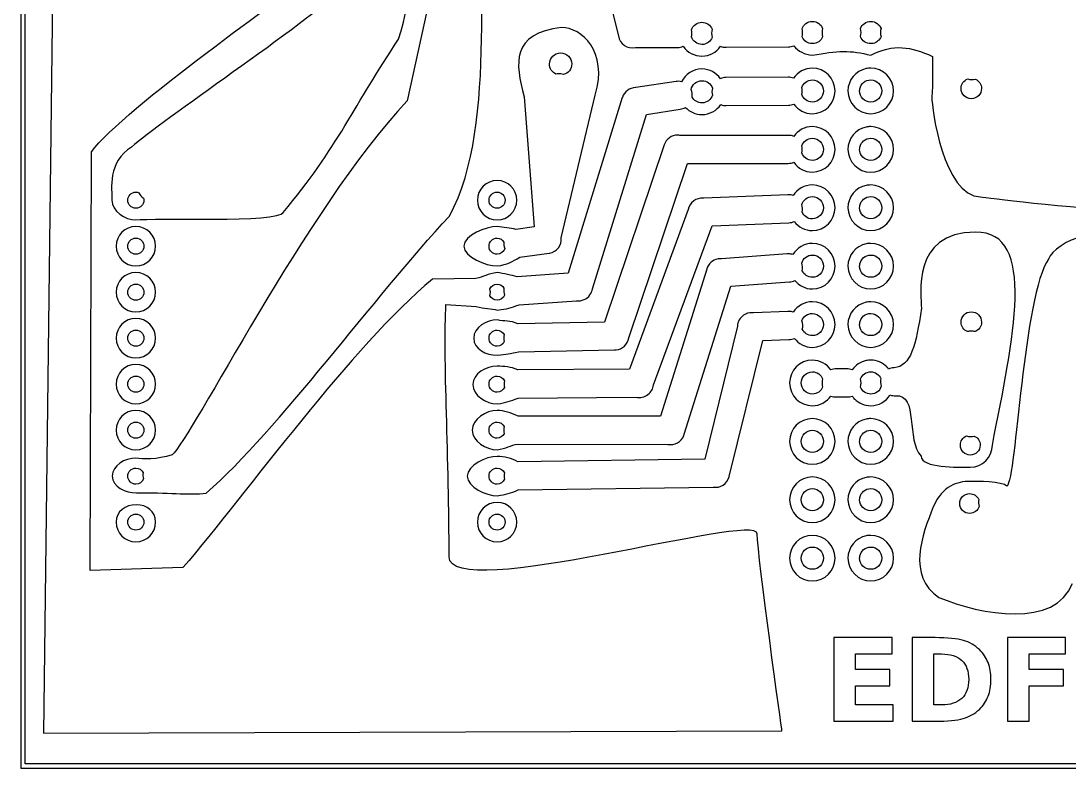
# Model space of a CAD drawing. Extents: x 0 to 58.6, y 0 to 39.2.
# Drawn here: x 0.01 to 36.48, y 0.01 to 26 of the extents above; entities that cross this region are included whole.
import ezdxf

# ---------------------------------------------------------------- set-up
doc = ezdxf.new("R2010")
doc.units = 0
doc.layers.get('0').update_dxf_attribs({"linetype": 'CONTINUOUS'})

msp = doc.modelspace()

# ---------------------------------------------------------------- linework, layer by layer
at = {"color": 7}
for p, q in [((0.010583, 39.224383), (0.010583, 0.010797)), ((0.151695, 0.151908), (0.151695, 39.083272)), ((15.318544, 31.684176), (13.44978, 23.229773)), ((1.119328, 28.230575), (0.795873, 1.227309)), ((20.394948, 27.127236), (20.803375, 25.485409)), ((23.707681, 25.959012), (23.707629, 25.959012)), ((27.55067, 25.986783), (27.550713, 25.986793)), ((29.582713, 25.986793), (29.58272, 25.986793)), ((18.821061, 25.779778), (18.821061, 25.779778)), ((27.908785, 25.744258), (27.908785, 25.743806)), ((29.939909, 25.747786), (29.939909, 25.747334)), ((29.224202, 25.457614), (29.224202, 25.458065)), ((18.789889, 24.894502), (18.789889, 24.894502)), ((21.396925, 25.080595), (22.871101, 25.083681)), ((24.549006, 25.091178), (26.716392, 25.107052)), ((29.58272, 24.361363), (29.58272, 24.361363)), ((22.806718, 23.897425), (21.409715, 23.685758)), ((23.70766, 23.926562), (23.707629, 23.926562)), ((26.709336, 24.050444), (24.54195, 24.034569)), ((27.550673, 23.955225), (27.550713, 23.955225)), ((29.58272, 23.955225), (29.58272, 23.955225)), ((32.95661, 23.988299), (32.95661, 23.988299)), ((17.525301, 23.36286), (17.864726, 18.837728)), ((18.813709, 18.454093), (19.996807, 23.41733)), ((20.9414, 23.346218), (20.940948, 23.344886)), ((20.937862, 23.336067), (19.049172, 17.229023)), ((24.549006, 23.058693), (26.716392, 23.07501)), ((19.900702, 16.682654), (21.779691, 22.755303)), ((21.779691, 22.755303), (22.952682, 22.933015)), ((27.550722, 22.329862), (27.550713, 22.329799)), ((29.58272, 22.329799), (29.58272, 22.329799)), ((26.712863, 22.024646), (22.937688, 22.024646)), ((27.550713, 21.922781), (27.550713, 21.922781)), ((29.58272, 21.922781), (29.58272, 21.922781)), ((22.39529, 21.693034), (20.315217, 15.526458)), ((2.417849, 6.87914), (2.460624, 21.450906)), ((21.158369, 14.974863), (23.207132, 21.049275)), ((23.207132, 21.049275), (26.712872, 21.049275)), ((16.578406, 20.454339), (16.578406, 20.454339)), ((27.550709, 20.297341), (27.550713, 20.297352)), ((29.58272, 20.297352), (29.58272, 20.297352)), ((4.008451, 20.047761), (4.008451, 20.047761)), ((16.578406, 20.047761), (16.578406, 20.047761)), ((23.428049, 19.743477), (23.423647, 19.740831)), ((26.693902, 19.957792), (23.775979, 19.837406)), ((27.550718, 19.891214), (27.550713, 19.891214)), ((29.58272, 19.891214), (29.58272, 19.891214)), ((23.232694, 19.441852), (21.187018, 13.888229)), ((24.062607, 18.872996), (26.734025, 18.983239)), ((4.008451, 18.854045), (4.008451, 18.854045)), ((17.864726, 18.837728), (17.236339, 18.751298)), ((22.023104, 13.338334), (24.062607, 18.872996)), ((33.232511, 18.656822), (33.232511, 18.656822)), ((4.008451, 18.447908), (4.008451, 18.447908)), ((16.578406, 18.447908), (16.578406, 18.447908)), ((27.550734, 18.265376), (27.550713, 18.265344)), ((29.58272, 18.265344), (29.58272, 18.265344)), ((17.369954, 17.784684), (18.388162, 17.925354)), ((18.388162, 17.925354), (18.390375, 17.925806)), ((26.67935, 17.897124), (24.385845, 17.72779)), ((27.550722, 17.859207), (27.550713, 17.859207)), ((29.58272, 17.859207), (29.58272, 17.859207)), ((4.008451, 17.254192), (4.008451, 17.254192)), ((19.049172, 17.229023), (17.273811, 17.105109)), ((23.873431, 17.365296), (22.264762, 12.2487)), ((23.893277, 17.424397), (23.893277, 17.423946)), ((4.008451, 16.847614), (4.008451, 16.847614)), ((15.839324, 17.043814), (14.32943, 17.020442)), ((16.578406, 16.847614), (16.578406, 16.847614)), ((24.709541, 16.773562), (26.75125, 16.924816)), ((23.092931, 11.630927), (24.709541, 16.773562)), ((14.800814, 16.139352), (15.854769, 16.068818)), ((17.342173, 16.132319), (19.341989, 16.272107)), ((27.550718, 16.233334), (27.550713, 16.233332)), ((29.58272, 16.233325), (29.58272, 16.233332)), ((26.694342, 15.895976), (25.50239, 15.84879)), ((27.550709, 15.826759), (27.550713, 15.826759)), ((29.58272, 15.826759), (29.58272, 15.826759)), ((33.080524, 15.882745), (33.080524, 15.882756)), ((4.008451, 15.654336), (4.008451, 15.654336)), ((20.315217, 15.526458), (17.30028, 15.46913)), ((24.942795, 15.387096), (23.803318, 10.756873)), ((4.008451, 15.247759), (4.008451, 15.247759)), ((16.578406, 15.247759), (16.578406, 15.247759)), ((24.660136, 10.15848), (25.823864, 14.885276)), ((25.823864, 14.885276), (26.732271, 14.920554)), ((17.319242, 14.494137), (20.664909, 14.557637)), ((20.717825, 14.560347), (20.718277, 14.560347)), ((4.008451, 14.054045), (4.008451, 14.054045)), ((21.187018, 13.888229), (17.306449, 13.860887)), ((28.744818, 13.896612), (28.388072, 13.896612)), ((28.936212, 13.862657), (28.935761, 13.862657)), ((4.008451, 13.647913), (4.008451, 13.647913)), ((16.578415, 13.647913), (16.578406, 13.647913)), ((27.550713, 13.795186), (27.550713, 13.795197)), ((27.908785, 13.552661), (27.908785, 13.55221)), ((29.582722, 13.795197), (29.58272, 13.795197)), ((17.313064, 12.885014), (21.413237, 12.914559)), ((28.388072, 12.921619), (28.744818, 12.921619)), ((4.008451, 12.454197), (4.008451, 12.454197)), ((4.008451, 12.047621), (4.008451, 12.047621)), ((16.578395, 12.047621), (16.578406, 12.047621)), ((22.264762, 12.2487), (17.310863, 12.254432)), ((27.550713, 12.169772), (27.550713, 12.169772)), ((29.58272, 12.169765), (29.58272, 12.169772)), ((27.550713, 11.762759), (27.550713, 11.762759)), ((29.58272, 11.762759), (29.58272, 11.762759)), ((23.087625, 11.61458), (23.092479, 11.629572)), ((23.092479, 11.629572), (23.092931, 11.630927)), ((32.912513, 11.565636), (32.912513, 11.565641)), ((17.309099, 11.279439), (22.521849, 11.272824)), ((23.803318, 10.756873), (17.303367, 10.666031)), ((4.008451, 10.447773), (4.008451, 10.447773)), ((16.578405, 10.447761), (16.578406, 10.447773)), ((16.836816, 10.05795), (16.836816, 10.057499)), ((27.550713, 10.137332), (27.550713, 10.137332)), ((29.58272, 10.137325), (29.58272, 10.137332)), ((17.316596, 9.690157), (24.100975, 9.785406)), ((27.550713, 9.731197), (27.550713, 9.731197)), ((29.58272, 9.731197), (29.58272, 9.731197)), ((33.025845, 9.559657), (33.025843, 9.559657)), ((4.018841, 9.171379), (4.018841, 9.171379)), ((16.578406, 9.254504), (16.578406, 9.254504)), ((4.008451, 8.847926), (4.008451, 8.847926)), ((16.578406, 8.847926), (16.578406, 8.847926)), ((27.550713, 8.105772), (27.550713, 8.105772)), ((29.58272, 8.105765), (29.58272, 8.105772)), ((27.550713, 7.699188), (27.550713, 7.699188)), ((29.58272, 7.699188), (29.58272, 7.699188)), ((5.646494, 6.985258), (2.417849, 6.87914)), ((28.300368, 4.547107), (28.300368, 1.638005)), ((30.324879, 4.547107), (28.300368, 4.547107)), ((30.324879, 3.980015), (30.324879, 4.547107)), ((31.028231, 4.547107), (31.028231, 1.638005)), ((31.819339, 4.547107), (31.028231, 4.547107)), ((34.340386, 4.547107), (34.340386, 1.638005)), ((36.364895, 4.547107), (34.340386, 4.547107)), ((36.364895, 3.980015), (36.364895, 4.547107)), ((29.050465, 3.438499), (29.050465, 3.980015)), ((29.050465, 3.980015), (30.324879, 3.980015)), ((31.778328, 3.980015), (32.047323, 3.980015)), ((31.778328, 2.205095), (31.778328, 3.980015)), ((35.090481, 3.438499), (35.090481, 3.980015)), ((35.090481, 3.980015), (36.364895, 3.980015)), ((30.248591, 3.438499), (29.050465, 3.438499)), ((30.248591, 2.871408), (30.248591, 3.438499)), ((36.288607, 3.438499), (35.090481, 3.438499)), ((36.288607, 2.871408), (36.288607, 3.438499)), ((29.050465, 2.205095), (29.050465, 2.871408)), ((29.050465, 2.871408), (30.248591, 2.871408)), ((35.090481, 1.638005), (35.090481, 2.871408)), ((35.090481, 2.871408), (36.288607, 2.871408)), ((30.367653, 2.205095), (29.050465, 2.205095)), ((30.367653, 1.638005), (30.367653, 2.205095)), ((32.047323, 2.205095), (31.778328, 2.205095)), ((28.300368, 1.638005), (30.367653, 1.638005)), ((31.028231, 1.638005), (31.819339, 1.638005)), ((34.340386, 1.638005), (35.090481, 1.638005)), ((0.795873, 1.227309), (26.493803, 1.310653)), ((0.010583, 0.010797), (58.583356, 0.010797)), ((58.442245, 0.151908), (0.151695, 0.151908))]:
    msp.add_line(p, q, dxfattribs=at)
for points in [[(13.154366, 25.3667), (14.061095, 28.403552), (14.399409, 33.973821), (15.534324, 35.24789)], [(14.921713, 19.213919), (16.694201, 22.476543), (15.692723, 28.358829), (16.223862, 31.216313)], [(2.460624, 21.450906), (3.592887, 22.968231), (9.411492, 27.01636), (10.037379, 27.541432)], [(11.401898, 27.287116), (9.807375, 25.802396), (4.840292, 22.506083), (3.862982, 21.618036)], [(23.342554, 25.692664), (23.392453, 25.847816), (23.534443, 25.959012), (23.707681, 25.959012)], [(23.707629, 25.959012), (23.871612, 25.959012), (24.008691, 25.859946), (24.065257, 25.717799)], [(27.190836, 25.740279), (27.246134, 25.885272), (27.384543, 25.986783), (27.55067, 25.986783)], [(27.550713, 25.986793), (27.715353, 25.986793), (27.852645, 25.887168), (27.908785, 25.744258)], [(29.224202, 25.743816), (29.280215, 25.886999), (29.417879, 25.986793), (29.582713, 25.986793)], [(29.58272, 25.986793), (29.746078, 25.986793), (29.882942, 25.888904), (29.939909, 25.747786)], [(18.821061, 25.779778), (17.065951, 25.555186), (17.202951, 24.549848), (17.525301, 23.36286)], [(19.996807, 23.41733), (20.445551, 24.962605), (19.521664, 25.766846), (18.821061, 25.779778)], [(23.342554, 25.451451), (23.362738, 25.530588), (23.362738, 25.613527), (23.342554, 25.692664)], [(24.065257, 25.717799), (24.037717, 25.624877), (24.038484, 25.525856), (24.067515, 25.433371)], [(27.192642, 25.455409), (27.220417, 25.548425), (27.219803, 25.647614), (27.190836, 25.740279)], [(27.908785, 25.743806), (27.880075, 25.650418), (27.880075, 25.550561), (27.908785, 25.457173)], [(29.224202, 25.458065), (29.252731, 25.551179), (29.252731, 25.650702), (29.224202, 25.743816)], [(29.939909, 25.747334), (29.913332, 25.655106), (29.91456, 25.557086), (29.943431, 25.465552)], [(9.13796, 19.345637), (11.013237, 21.567835), (11.638682, 23.136272), (13.154366, 25.3667)], [(20.803375, 25.485409), (20.844464, 25.202666), (21.118696, 25.015634), (21.396925, 25.080595)], [(23.707681, 25.186426), (23.53468, 25.186426), (23.39264, 25.296772), (23.342554, 25.451451)], [(24.067515, 25.433371), (24.012495, 25.288115), (23.873993, 25.186426), (23.707681, 25.186426)], [(27.550713, 25.214638), (27.386861, 25.214638), (27.249448, 25.313448), (27.192642, 25.455409)], [(27.908785, 25.457173), (27.852548, 25.31432), (27.715204, 25.214638), (27.550713, 25.214638)], [(29.582713, 25.214637), (29.418028, 25.214637), (29.280312, 25.314487), (29.224202, 25.457614)], [(29.661208, 25.222575), (29.635916, 25.217484), (29.609667, 25.214637), (29.582713, 25.214637)], [(29.58272, 24.808513), (30.377953, 25.2261), (30.972541, 25.112621), (31.730599, 24.770531)], [(29.943431, 25.465552), (29.898013, 25.342005), (29.793184, 25.24914), (29.661208, 25.222575)], [(18.404037, 24.508208), (18.404037, 24.723841), (18.574256, 24.894501), (18.789889, 24.894502)], [(18.789889, 24.894502), (19.005522, 24.894502), (19.176182, 24.723842), (19.176182, 24.508209)], [(22.871101, 25.083681), (22.935461, 25.083836), (22.999158, 25.096725), (23.058515, 25.121605)], [(23.058515, 25.121605), (23.202237, 24.916159), (23.439722, 24.780291), (23.707629, 24.780291)], [(23.707629, 24.780291), (23.97642, 24.780291), (24.214937, 24.916776), (24.358505, 25.123369)], [(24.358505, 25.123369), (24.419224, 25.100043), (24.483995, 25.089098), (24.549006, 25.091178)], [(26.716392, 25.107052), (26.781937, 25.105969), (26.847027, 25.118125), (26.907773, 25.142771)], [(26.907773, 25.142771), (27.052043, 24.941614), (27.288882, 24.845663), (27.550713, 24.808513)], [(27.550713, 24.808513), (28.393398, 24.969612), (28.910018, 25.000849), (29.58272, 24.808513)], [(18.629375, 24.157634), (18.495873, 24.217843), (18.404037, 24.350337), (18.404037, 24.508208)], [(19.176182, 24.508209), (19.176182, 24.329008), (19.057574, 24.18263), (18.893959, 24.137791)], [(31.730599, 24.770531), (31.730599, 24.770531), (31.751912, 23.735838), (31.709353, 23.361476)], [(18.707868, 24.167336), (18.681484, 24.16623), (18.655233, 24.162987), (18.629375, 24.157634)], [(18.893959, 24.137791), (18.834439, 24.159641), (18.771229, 24.169677), (18.707868, 24.167336)], [(23.707629, 24.333108), (23.397933, 24.333108), (23.130471, 24.150657), (23.000305, 23.889489)], [(24.353653, 23.995323), (24.209638, 24.198629), (23.973749, 24.333108), (23.707629, 24.333108)], [(27.550713, 24.36133), (27.28012, 24.36133), (27.039989, 24.222928), (26.89675, 24.013843)], [(28.343144, 23.5689), (28.343144, 24.004168), (27.98598, 24.36133), (27.550713, 24.36133)], [(29.423528, 24.345046), (29.063529, 24.270691), (28.789849, 23.949792), (28.789849, 23.568933)], [(29.58272, 24.361363), (29.528312, 24.361363), (29.474958, 24.355669), (29.423528, 24.345046)], [(30.375151, 23.568933), (30.375151, 24.004201), (30.01799, 24.361362), (29.58272, 24.361363)], [(22.889181, 23.90404), (22.861555, 23.904175), (22.83397, 23.901963), (22.806718, 23.897425)], [(23.000305, 23.889489), (22.963946, 23.898592), (22.926658, 23.903476), (22.889181, 23.90404)], [(23.329303, 23.615675), (23.363524, 23.794455), (23.517767, 23.926562), (23.70766, 23.926562)], [(23.707629, 23.926562), (23.879819, 23.926562), (24.021589, 23.817274), (24.072313, 23.663742)], [(24.54195, 24.034569), (24.477201, 24.034118), (24.413193, 24.020772), (24.353653, 23.995323)], [(26.89675, 24.013843), (26.837301, 24.03827), (26.773608, 24.050708), (26.709336, 24.050444)], [(27.184223, 23.686231), (27.233411, 23.842873), (27.376385, 23.955225), (27.550673, 23.955225)], [(27.550713, 23.955225), (27.766345, 23.955225), (27.936567, 23.784565), (27.936567, 23.568932)], [(29.204365, 23.647426), (29.239896, 23.824569), (29.394042, 23.955225), (29.58272, 23.955225)], [(29.58272, 23.955225), (29.798354, 23.955225), (29.968573, 23.784565), (29.968573, 23.568932)], [(32.725099, 23.655364), (32.725099, 23.810204), (32.820628, 23.938678), (32.95661, 23.988299)], [(32.95661, 23.988299), (33.044679, 23.95922), (33.139217, 23.955855), (33.229131, 23.978598)], [(33.229131, 23.978598), (33.351838, 23.92302), (33.435949, 23.80068), (33.435949, 23.655364)], [(20.940948, 23.344886), (20.939887, 23.341956), (20.938871, 23.339016), (20.937862, 23.336067)], [(21.39869, 23.686209), (21.189021, 23.682967), (21.004893, 23.546068), (20.9414, 23.346218)], [(21.409715, 23.685758), (21.406041, 23.685946), (21.402368, 23.686096), (21.39869, 23.686209)], [(23.36855, 23.358147), (23.379049, 23.44596), (23.365502, 23.534979), (23.329303, 23.615675)], [(23.70766, 23.154858), (23.558771, 23.154858), (23.433053, 23.236925), (23.36855, 23.358147)], [(24.073668, 23.422529), (24.024357, 23.266479), (23.881627, 23.154858), (23.70766, 23.154858)], [(24.072313, 23.663742), (24.052557, 23.584494), (24.053009, 23.501555), (24.073668, 23.422529)], [(27.186029, 23.44546), (27.205559, 23.524604), (27.204949, 23.607382), (27.184223, 23.686231)], [(27.550713, 23.18308), (27.378702, 23.18308), (27.237032, 23.292179), (27.186029, 23.44546)], [(27.936567, 23.568932), (27.936564, 23.3533), (27.766345, 23.18308), (27.550713, 23.18308)], [(27.550713, 22.776471), (27.98598, 22.776471), (28.343144, 23.133633), (28.343144, 23.5689)], [(28.789849, 23.568933), (28.789849, 23.133665), (29.147455, 22.776503), (29.58272, 22.776503)], [(29.196869, 23.568932), (29.196869, 23.595886), (29.199285, 23.622119), (29.204365, 23.647426)], [(29.58272, 23.18308), (29.367088, 23.18308), (29.196871, 23.3533), (29.196869, 23.568932)], [(29.58272, 22.776503), (30.01799, 22.776503), (30.375151, 23.133665), (30.375151, 23.568933)], [(29.968573, 23.568932), (29.968573, 23.3533), (29.798354, 23.18308), (29.58272, 23.18308)], [(31.709353, 23.361476), (31.709353, 22.943042), (32.103702, 19.938101), (33.403812, 19.879323)], [(33.080524, 23.299939), (32.881726, 23.299939), (32.725099, 23.456565), (32.725099, 23.655364)], [(33.435949, 23.655364), (33.435949, 23.456565), (33.279324, 23.299939), (33.080524, 23.299939)], [(13.44978, 23.229773), (9.867677, 19.378205), (5.963451, 11.484755), (5.26667, 10.905726)], [(22.952682, 22.933015), (23.016922, 22.942177), (23.078686, 22.964064), (23.134361, 22.997397)], [(23.134361, 22.997397), (23.27916, 22.844726), (23.482385, 22.747806), (23.707629, 22.747806)], [(23.707629, 22.747806), (23.978217, 22.747806), (24.218351, 22.886213), (24.361592, 23.095293)], [(24.361592, 23.095293), (24.421041, 23.070866), (24.484733, 23.058428), (24.549006, 23.058693)], [(26.716392, 23.07501), (26.781138, 23.075461), (26.845149, 23.088807), (26.904686, 23.114256)], [(26.904686, 23.114256), (27.048702, 22.91111), (27.28459, 22.776471), (27.550713, 22.776471)], [(27.550713, 22.329799), (27.282143, 22.329799), (27.043886, 22.193189), (26.900277, 21.986722)], [(28.343153, 21.536992), (28.343153, 21.972259), (27.98599, 22.329862), (27.550722, 22.329862)], [(29.423528, 22.313482), (29.063529, 22.239127), (28.789849, 21.917787), (28.789849, 21.536928)], [(29.58272, 22.329799), (29.528312, 22.329799), (29.474958, 22.324105), (29.423528, 22.313482)], [(30.375151, 21.536928), (30.375151, 21.972196), (30.01799, 22.329799), (29.58272, 22.329799)], [(22.864486, 22.031261), (22.650897, 22.033429), (22.460753, 21.896355), (22.39529, 21.693034)], [(22.937688, 22.024646), (22.913489, 22.028689), (22.889019, 22.0309), (22.864486, 22.031261)], [(26.900277, 21.986722), (26.84092, 22.011603), (26.777223, 22.024492), (26.712863, 22.024646)], [(27.185146, 21.658197), (27.23549, 21.812664), (27.377862, 21.922781), (27.550713, 21.922781)], [(27.550713, 21.922781), (27.766345, 21.922781), (27.936567, 21.752562), (27.936567, 21.536929)], [(29.204365, 21.615423), (29.239896, 21.79246), (29.394042, 21.922781), (29.58272, 21.922781)], [(29.58272, 21.922781), (29.798354, 21.922781), (29.968573, 21.752562), (29.968573, 21.536929)], [(3.862982, 21.618036), (3.014293, 21.102682), (3.176827, 20.144423), (3.176827, 19.767743)], [(27.185146, 21.416102), (27.205489, 21.495519), (27.205489, 21.578781), (27.185146, 21.658197)], [(27.936567, 21.536929), (27.936564, 21.321296), (27.766345, 21.151077), (27.550713, 21.151077)], [(27.550722, 20.744562), (27.98599, 20.744562), (28.343153, 21.101724), (28.343153, 21.536992)], [(28.789849, 21.536928), (28.789849, 21.10166), (29.147455, 20.744498), (29.58272, 20.744498)], [(29.196869, 21.536929), (29.196869, 21.563883), (29.199285, 21.590131), (29.204365, 21.615423)], [(29.58272, 21.151077), (29.367088, 21.151077), (29.196871, 21.321296), (29.196869, 21.536929)], [(29.968573, 21.536929), (29.968573, 21.321296), (29.798354, 21.151077), (29.58272, 21.151077)], [(29.58272, 20.744498), (30.01799, 20.744498), (30.375151, 21.10166), (30.375151, 21.536928)], [(27.550713, 21.151077), (27.377713, 21.151077), (27.235373, 21.261423), (27.185146, 21.416102)], [(26.712872, 21.049275), (26.777352, 21.049231), (26.8412, 21.06197), (26.900726, 21.086758)], [(26.900726, 21.086758), (27.044394, 20.880724), (27.282486, 20.744562), (27.550722, 20.744562)], [(16.578406, 20.454339), (16.201725, 20.454339), (15.892251, 20.144423), (15.892251, 19.767743)], [(17.265002, 19.767743), (17.265002, 20.144423), (16.955086, 20.454339), (16.578406, 20.454339)], [(27.550713, 20.297352), (27.271168, 20.297352), (27.025216, 20.149313), (26.883962, 19.928698)], [(28.34314, 19.505352), (28.34314, 19.94062), (27.985976, 20.297341), (27.550709, 20.297341)], [(29.423528, 20.281035), (29.063529, 20.206785), (28.789849, 19.886221), (28.789849, 19.505362)], [(29.58272, 20.297352), (29.528312, 20.297352), (29.474958, 20.291644), (29.423528, 20.281035)], [(30.375151, 19.505362), (30.375151, 19.94063), (30.01799, 20.297351), (29.58272, 20.297352)], [(33.403812, 19.879323), (33.821818, 19.860425), (44.015349, 18.387727), (45.132135, 20.363785)], [(3.176827, 19.767743), (3.176827, 19.391062), (3.63177, 19.081146), (4.008451, 19.081146)], [(3.728432, 19.767742), (3.728432, 19.924788), (3.851404, 20.047761), (4.008451, 20.047761)], [(4.00845, 19.488165), (3.851404, 19.488165), (3.728432, 19.610697), (3.728432, 19.767742)], [(4.288469, 19.767742), (4.288469, 19.610697), (4.165496, 19.488165), (4.00845, 19.488165)], [(4.008451, 20.047761), (4.047062, 20.047761), (4.083319, 20.040138), (4.116489, 20.026594)], [(4.116489, 20.026594), (4.153147, 19.949472), (4.209409, 19.883326), (4.27965, 19.83477)], [(4.27965, 19.83477), (4.284815, 19.813179), (4.288469, 19.79114), (4.288469, 19.767742)], [(15.892251, 19.767743), (15.892251, 19.391062), (16.201725, 19.081147), (16.578406, 19.081147)], [(16.298388, 19.767742), (16.298388, 19.924788), (16.42136, 20.047761), (16.578406, 20.047761)], [(16.578406, 19.488165), (16.42136, 19.488165), (16.298388, 19.610697), (16.298388, 19.767742)], [(16.578406, 20.047761), (16.735451, 20.047761), (16.858424, 19.924788), (16.858424, 19.767742)], [(16.578406, 19.081147), (16.955086, 19.081147), (17.265002, 19.391062), (17.265002, 19.767743)], [(16.858424, 19.767742), (16.858424, 19.610697), (16.735451, 19.488165), (16.578406, 19.488165)], [(23.415699, 19.734659), (23.321033, 19.662637), (23.25595, 19.558505), (23.232694, 19.441852)], [(23.423647, 19.740831), (23.420982, 19.738799), (23.418341, 19.736742), (23.415699, 19.734659)], [(23.738495, 19.840933), (23.626908, 19.84494), (23.517324, 19.810541), (23.428049, 19.743477)], [(23.775979, 19.837406), (23.763538, 19.839054), (23.75103, 19.840242), (23.738495, 19.840933)], [(26.727857, 19.958243), (26.716545, 19.958492), (26.705211, 19.958343), (26.693902, 19.957792)], [(26.883962, 19.928698), (26.833891, 19.947013), (26.781156, 19.956993), (26.727857, 19.958243)], [(27.182505, 19.617369), (27.230045, 19.776678), (27.374453, 19.891214), (27.550718, 19.891214)], [(27.550713, 19.891214), (27.766345, 19.891214), (27.936567, 19.720995), (27.936567, 19.505362)], [(29.204365, 19.583855), (29.239896, 19.760893), (29.394042, 19.891214), (29.58272, 19.891214)], [(29.58272, 19.891214), (29.798354, 19.891214), (29.968573, 19.720995), (29.968573, 19.505362)], [(4.008451, 19.081146), (4.603133, 19.162922), (8.994941, 18.97537), (9.13796, 19.345637)], [(27.192642, 19.358959), (27.212578, 19.444439), (27.209079, 19.533714), (27.182505, 19.617369)], [(27.550713, 19.118628), (27.387024, 19.118628), (27.24955, 19.217221), (27.192642, 19.358959)], [(27.550709, 18.712482), (27.985976, 18.712482), (28.34314, 19.070084), (28.34314, 19.505352)], [(27.936567, 19.505362), (27.936564, 19.289729), (27.766345, 19.118628), (27.550713, 19.118628)], [(28.789849, 19.505362), (28.789849, 19.070094), (29.147455, 18.712492), (29.58272, 18.712492)], [(29.196869, 19.505362), (29.196869, 19.532316), (29.199285, 19.558564), (29.204365, 19.583855)], [(29.58272, 19.118628), (29.367088, 19.118628), (29.196871, 19.289729), (29.196869, 19.505362)], [(29.58272, 18.712492), (30.01799, 18.712492), (30.375151, 19.070094), (30.375151, 19.505362)], [(29.968573, 19.505362), (29.968573, 19.289729), (29.798354, 19.118628), (29.58272, 19.118628)], [(6.460018, 9.576173), (8.970195, 11.782183), (12.285392, 16.379756), (14.921713, 19.213919)], [(26.734025, 18.983239), (26.799465, 18.985384), (26.863802, 19.000681), (26.923203, 19.028219)], [(26.923203, 19.028219), (27.068473, 18.838067), (27.294893, 18.712482), (27.550709, 18.712482)], [(4.008451, 18.854045), (3.63177, 18.854045), (3.322296, 18.54457), (3.322296, 18.167889)], [(4.695047, 18.167889), (4.695047, 18.54457), (4.385131, 18.854045), (4.008451, 18.854045)], [(16.578406, 18.854045), (16.201725, 18.854045), (15.422025, 18.54457), (15.422025, 18.167889)], [(17.236339, 18.751298), (17.039865, 18.805291), (16.796331, 18.812511), (16.578406, 18.854045)], [(33.232511, 18.656822), (30.962577, 18.656621), (31.344504, 16.427732), (31.344504, 16.009299)], [(33.814681, 11.24636), (34.54134, 14.936063), (35.386567, 18.686342), (33.232511, 18.656822)], [(3.728433, 18.167889), (3.728433, 18.324935), (3.851405, 18.447908), (4.008451, 18.447908)], [(4.008451, 18.447908), (4.165496, 18.447908), (4.288469, 18.324935), (4.288469, 18.167889)], [(16.298388, 18.167889), (16.298388, 18.324935), (16.42136, 18.447908), (16.578406, 18.447908)], [(16.578406, 18.447908), (16.682159, 18.447908), (16.767275, 18.391595), (16.81565, 18.309883)], [(16.81565, 18.309883), (16.80894, 18.235282), (16.819502, 18.160138), (16.846518, 18.090278)], [(18.404486, 17.928452), (18.657941, 17.968716), (18.836836, 18.198504), (18.813709, 18.454093)], [(27.550713, 18.265344), (27.262753, 18.265344), (27.011349, 18.10743), (26.872495, 17.875524)], [(28.343164, 17.472946), (28.343164, 17.908214), (27.986001, 18.265376), (27.550734, 18.265376)], [(29.423528, 18.24947), (29.063529, 18.175114), (28.789849, 17.853775), (28.789849, 17.472915)], [(29.58272, 18.265344), (29.528312, 18.265344), (29.474958, 18.260093), (29.423528, 18.24947)], [(30.375151, 17.472915), (30.375151, 17.908183), (30.01799, 18.265345), (29.58272, 18.265344)], [(36.859174, 18.466678), (36.526855, 18.446983), (35.822663, 17.977123), (35.779264, 17.739126)], [(3.322296, 18.167889), (3.322296, 17.791209), (3.63177, 17.481734), (4.008451, 17.481734)], [(4.008451, 17.887871), (3.851405, 17.887871), (3.728433, 18.010844), (3.728433, 18.167889)], [(4.008451, 17.481734), (4.385131, 17.481734), (4.695047, 17.791209), (4.695047, 18.167889)], [(4.288469, 18.167889), (4.288469, 18.010844), (4.165496, 17.887871), (4.008451, 17.887871)], [(15.422025, 18.167889), (15.422025, 17.791209), (16.201725, 17.481734), (16.578406, 17.481734)], [(16.578406, 17.887871), (16.42136, 17.887871), (16.298388, 18.010844), (16.298388, 18.167889)], [(16.846518, 18.090278), (16.813403, 17.97256), (16.708136, 17.887871), (16.578406, 17.887871)], [(18.390375, 17.925806), (18.395091, 17.926619), (18.399794, 17.927499), (18.404486, 17.928452)], [(26.712863, 17.899336), (26.701664, 17.898998), (26.690488, 17.898253), (26.67935, 17.897124)], [(26.872495, 17.875524), (26.820977, 17.892272), (26.767027, 17.900319), (26.712863, 17.899336)], [(16.578406, 17.481734), (16.95061, 17.524141), (17.104073, 17.631606), (17.369954, 17.784684)], [(24.339985, 17.729551), (24.143144, 17.727293), (23.966953, 17.606942), (23.893277, 17.424397)], [(24.385845, 17.72779), (24.370582, 17.729099), (24.35529, 17.729686), (24.339985, 17.729551)], [(27.180746, 17.578747), (27.226306, 17.741424), (27.372181, 17.859207), (27.550722, 17.859207)], [(27.20014, 17.311076), (27.218835, 17.400359), (27.212107, 17.493094), (27.180746, 17.578747)], [(27.550713, 17.859207), (27.766345, 17.859207), (27.936567, 17.688547), (27.936567, 17.472914)], [(29.196869, 17.472914), (29.196869, 17.499868), (29.199285, 17.526101), (29.204365, 17.551407)], [(29.204365, 17.551407), (29.239896, 17.72855), (29.394042, 17.859207), (29.58272, 17.859207)], [(29.58272, 17.859207), (29.798354, 17.859207), (29.968573, 17.688547), (29.968573, 17.472914)], [(35.779264, 17.739126), (34.881785, 16.471192), (34.649861, 10.0494), (34.320764, 9.817869)], [(4.008451, 17.254192), (3.63177, 17.254192), (3.322296, 16.944276), (3.322296, 16.567597)], [(4.695047, 16.567597), (4.695047, 16.944277), (4.385131, 17.254192), (4.008451, 17.254192)], [(16.578396, 17.254158), (16.247321, 17.203058), (16.123401, 17.104433), (15.839324, 17.043814)], [(17.273811, 17.105109), (17.090972, 17.162465), (16.805092, 17.207784), (16.578396, 17.254158)], [(23.88314, 17.396605), (23.87955, 17.386281), (23.876321, 17.375838), (23.873431, 17.365296)], [(23.893277, 17.423946), (23.88962, 17.414935), (23.886233, 17.405818), (23.88314, 17.396605)], [(27.550713, 17.087062), (27.393339, 17.087062), (27.260778, 17.17826), (27.20014, 17.311076)], [(27.936567, 17.472914), (27.936564, 17.257281), (27.766345, 17.087062), (27.550713, 17.087062)], [(27.550734, 16.680076), (27.986001, 16.680076), (28.343164, 17.037679), (28.343164, 17.472946)], [(28.789849, 17.472915), (28.789849, 17.037648), (29.147455, 16.680045), (29.58272, 16.680045)], [(29.58272, 17.087062), (29.367088, 17.087062), (29.196871, 17.257281), (29.196869, 17.472914)], [(29.58272, 16.680045), (30.01799, 16.680045), (30.375151, 17.037648), (30.375151, 17.472915)], [(29.968573, 17.472914), (29.968573, 17.257281), (29.798354, 17.087062), (29.58272, 17.087062)], [(3.728433, 16.567597), (3.728433, 16.724642), (3.851405, 16.847614), (4.008451, 16.847614)], [(4.008451, 16.847614), (4.165496, 16.847614), (4.288469, 16.724642), (4.288469, 16.567597)], [(14.32943, 17.020442), (11.552802, 14.733794), (7.870564, 9.575893), (5.646494, 6.985258)], [(16.32661, 16.687982), (16.371035, 16.782675), (16.465059, 16.847614), (16.578406, 16.847614)], [(16.578406, 16.847614), (16.684761, 16.847614), (16.77213, 16.789043), (16.819619, 16.703857)], [(26.75125, 16.924816), (26.816908, 16.928677), (26.881106, 16.945775), (26.939985, 16.975087)], [(26.939985, 16.975087), (27.085768, 16.796875), (27.304443, 16.680076), (27.550734, 16.680076)], [(3.322296, 16.567597), (3.322296, 16.190915), (3.63177, 15.88144), (4.008451, 15.88144)], [(4.008451, 16.287577), (3.851405, 16.287577), (3.728433, 16.41055), (3.728433, 16.567597)], [(4.008451, 15.88144), (4.385131, 15.88144), (4.695047, 16.190915), (4.695047, 16.567597)], [(4.288469, 16.567597), (4.288469, 16.41055), (4.165496, 16.287577), (4.008451, 16.287577)], [(16.33102, 16.441477), (16.350685, 16.522667), (16.349165, 16.607546), (16.32661, 16.687982)], [(16.578406, 16.287577), (16.467837, 16.287577), (16.376783, 16.35059), (16.33102, 16.441477)], [(16.838139, 16.461763), (16.797117, 16.358847), (16.697676, 16.287577), (16.578406, 16.287577)], [(16.819619, 16.703857), (16.805286, 16.622888), (16.811658, 16.539609), (16.838139, 16.461763)], [(19.341989, 16.272107), (19.524605, 16.245625), (19.70653, 16.324472), (19.812067, 16.475838)], [(19.812067, 16.475838), (19.857328, 16.536927), (19.88768, 16.607749), (19.900702, 16.682654)], [(14.908174, 7.364751), (14.918638, 10.650348), (14.691843, 14.423647), (14.800814, 16.139352)], [(15.854769, 16.068818), (16.135471, 15.995063), (16.364486, 15.99577), (16.599188, 15.943748)], [(16.599188, 15.943748), (16.947772, 15.990947), (17.036828, 16.016855), (17.342173, 16.132319)], [(27.550713, 16.233332), (27.273482, 16.233332), (27.028871, 16.087989), (26.887049, 15.870409)], [(28.343149, 15.440903), (28.343149, 15.876171), (27.985985, 16.233334), (27.550718, 16.233334)], [(29.423528, 16.217008), (29.063529, 16.142759), (28.789849, 15.821753), (28.789849, 15.440894)], [(29.58272, 16.233332), (29.528312, 16.233332), (29.474958, 16.22762), (29.423528, 16.217008)], [(30.375151, 15.440894), (30.375151, 15.876161), (30.01799, 16.233325), (29.58272, 16.233325)], [(25.160195, 15.764128), (25.032565, 15.679542), (24.952063, 15.53993), (24.942795, 15.387096)], [(25.45256, 15.852764), (25.348129, 15.855293), (25.245643, 15.824221), (25.160195, 15.764128)], [(25.50239, 15.84879), (25.485863, 15.851048), (25.469227, 15.85229), (25.45256, 15.852764)], [(26.728297, 15.896427), (26.716985, 15.896653), (26.705651, 15.896529), (26.694342, 15.895976)], [(26.887049, 15.870409), (26.835937, 15.887816), (26.78229, 15.896599), (26.728297, 15.896427)], [(27.189111, 15.574079), (27.242815, 15.722271), (27.382305, 15.826759), (27.550709, 15.826759)], [(27.550713, 15.826759), (27.766345, 15.826759), (27.936567, 15.65654), (27.936567, 15.440906)], [(29.204365, 15.5194), (29.239896, 15.696437), (29.394042, 15.826759), (29.58272, 15.826759)], [(29.58272, 15.826759), (29.798354, 15.826759), (29.968573, 15.65654), (29.968573, 15.440906)], [(31.344504, 16.009299), (31.161151, 14.720397), (30.973444, 13.977994), (30.393631, 13.939393)], [(32.725099, 15.52688), (32.725099, 15.72568), (32.881726, 15.882745), (33.080524, 15.882745)], [(33.080524, 15.882756), (33.279324, 15.882756), (33.435949, 15.725691), (33.435949, 15.526891)], [(4.008451, 15.654336), (3.63177, 15.654336), (3.322296, 15.344421), (3.322296, 14.967742)], [(4.695047, 14.967742), (4.695047, 15.344421), (4.385131, 15.654336), (4.008451, 15.654336)], [(16.588796, 15.602385), (16.212116, 15.602385), (15.767563, 15.344424), (15.767563, 14.967744)], [(17.30028, 15.46913), (17.051811, 15.583135), (16.822966, 15.550727), (16.588796, 15.602385)], [(27.200581, 15.278187), (27.227509, 15.375624), (27.223502, 15.479019), (27.189111, 15.574079)], [(27.936567, 15.440906), (27.936564, 15.225274), (27.766345, 15.054612), (27.550713, 15.054612)], [(27.550718, 14.648475), (27.985985, 14.648475), (28.343149, 15.005636), (28.343149, 15.440903)], [(28.789849, 15.440894), (28.789849, 15.005627), (29.147455, 14.648466), (29.58272, 14.648466)], [(29.196869, 15.440906), (29.196869, 15.467859), (29.199285, 15.494108), (29.204365, 15.5194)], [(29.58272, 15.054612), (29.367088, 15.054612), (29.196871, 15.225274), (29.196869, 15.440906)], [(29.968573, 15.440906), (29.968573, 15.225274), (29.798354, 15.054612), (29.58272, 15.054612)], [(29.58272, 14.648466), (30.01799, 14.648466), (30.375151, 15.005627), (30.375151, 15.440894)], [(32.949995, 15.196591), (32.817492, 15.247915), (32.725099, 15.37452), (32.725099, 15.52688)], [(33.435949, 15.526891), (33.435949, 15.374335), (33.343389, 15.247355), (33.210611, 15.196162)], [(3.322296, 14.967742), (3.322296, 14.591059), (3.63177, 14.281145), (4.008451, 14.281145)], [(3.728433, 14.967742), (3.728433, 15.124786), (3.851405, 15.247759), (4.008451, 15.247759)], [(4.008451, 14.688165), (3.851405, 14.688165), (3.728433, 14.810695), (3.728433, 14.967742)], [(4.008451, 15.247759), (4.165496, 15.247759), (4.288469, 15.124786), (4.288469, 14.967742)], [(4.008451, 14.281145), (4.385131, 14.281145), (4.695047, 14.591059), (4.695047, 14.967742)], [(4.288469, 14.967742), (4.288469, 14.810695), (4.165496, 14.688165), (4.008451, 14.688165)], [(15.767563, 14.967744), (15.767563, 14.591062), (16.201725, 14.374662), (16.578406, 14.374662)], [(16.298388, 14.967742), (16.298388, 15.124786), (16.421361, 15.247759), (16.578406, 15.247759)], [(16.578407, 14.688165), (16.421361, 14.688165), (16.298388, 14.810695), (16.298388, 14.967742)], [(16.578406, 15.247759), (16.689333, 15.247759), (16.780633, 15.184353), (16.826233, 15.092979)], [(16.826233, 15.092979), (16.80739, 15.012696), (16.809212, 14.928948), (16.831526, 14.84956)], [(20.718277, 14.560347), (20.943247, 14.579967), (21.125325, 14.751468), (21.158369, 14.974863)], [(26.732271, 14.920554), (26.798776, 14.921005), (26.864505, 14.934868), (26.925417, 14.961564)], [(26.925417, 14.961564), (27.070787, 14.772969), (27.296132, 14.648475), (27.550718, 14.648475)], [(27.550713, 15.054612), (27.393696, 15.054612), (27.26141, 15.145702), (27.200581, 15.278187)], [(33.073028, 15.214676), (33.031413, 15.213998), (32.990066, 15.207857), (32.949995, 15.196591)], [(33.210611, 15.196162), (33.165868, 15.208873), (33.119539, 15.215105), (33.073028, 15.214676)], [(16.831526, 14.84956), (16.787585, 14.753746), (16.692683, 14.688165), (16.578407, 14.688165)], [(16.578406, 14.374662), (16.910826, 14.42525), (17.044824, 14.422798), (17.319242, 14.494137)], [(20.664909, 14.557637), (20.668878, 14.557737), (20.67285, 14.557863), (20.676815, 14.558089)], [(20.676815, 14.558089), (20.69051, 14.558247), (20.704192, 14.558992), (20.717825, 14.560347)], [(4.008451, 14.054045), (3.63177, 14.054045), (3.322296, 13.744571), (3.322296, 13.367891)], [(4.695047, 13.367891), (4.695047, 13.744571), (4.385131, 14.054045), (4.008451, 14.054045)], [(16.578401, 13.99169), (16.201721, 13.99169), (15.736387, 13.734169), (15.736387, 13.357489)], [(17.306449, 13.860887), (17.048491, 13.975935), (16.831251, 13.990005), (16.578401, 13.99169)], [(27.550661, 14.201325), (27.115394, 14.201325), (26.758231, 13.844161), (26.758231, 13.408894)], [(28.196688, 13.863098), (28.052867, 14.066675), (27.816994, 14.201325), (27.550661, 14.201325)], [(28.388072, 13.896612), (28.322675, 13.898418), (28.25759, 13.886994), (28.196688, 13.863098)], [(28.935761, 13.862657), (28.875029, 13.886644), (28.810097, 13.89819), (28.744818, 13.896612)], [(29.423488, 14.185008), (29.223046, 14.143609), (29.050779, 14.024802), (28.936212, 13.862657)], [(29.582679, 14.201332), (29.528271, 14.201332), (29.474918, 14.195642), (29.423488, 14.185008)], [(30.142276, 13.968498), (29.998521, 14.112251), (29.800314, 14.201332), (29.582679, 14.201332)], [(30.204011, 13.893532), (30.184029, 13.919023), (30.165152, 13.94562), (30.142276, 13.968498)], [(30.393631, 13.939393), (30.327981, 13.937022), (30.263483, 13.921443), (30.204011, 13.893532)], [(3.728433, 13.367893), (3.728433, 13.524938), (3.851405, 13.647913), (4.008451, 13.647913)], [(4.008451, 13.647913), (4.165496, 13.647913), (4.288469, 13.524938), (4.288469, 13.367893)], [(16.298397, 13.367893), (16.298397, 13.524938), (16.42137, 13.647913), (16.578415, 13.647913)], [(16.578406, 13.647913), (16.694796, 13.647913), (16.79184, 13.580123), (16.834612, 13.481222)], [(27.16442, 13.408892), (27.16442, 13.624526), (27.335081, 13.795186), (27.550713, 13.795186)], [(27.550713, 13.795197), (27.715204, 13.795197), (27.852548, 13.695516), (27.908785, 13.552661)], [(27.908785, 13.55221), (27.879984, 13.458685), (27.879984, 13.358659), (27.908785, 13.265134)], [(29.224211, 13.551778), (29.280224, 13.695114), (29.417888, 13.795197), (29.582722, 13.795197)], [(29.224211, 13.266028), (29.252738, 13.359142), (29.252738, 13.458665), (29.224211, 13.551778)], [(29.58272, 13.795197), (29.743163, 13.795197), (29.878072, 13.70046), (29.936822, 13.563246)], [(29.936822, 13.563246), (29.916231, 13.474677), (29.920814, 13.382117), (29.950053, 13.296014)], [(3.322296, 13.367891), (3.322296, 12.991211), (3.63177, 12.681294), (4.008451, 12.681294)], [(4.008451, 13.087876), (3.851405, 13.087876), (3.728433, 13.210848), (3.728433, 13.367893)], [(4.288469, 13.367893), (4.288469, 13.210848), (4.165496, 13.087876), (4.008451, 13.087876)], [(4.008451, 12.681294), (4.385131, 12.681294), (4.695047, 12.991211), (4.695047, 13.367891)], [(15.736387, 13.357489), (15.736387, 12.980809), (16.201721, 12.681282), (16.578401, 12.681282)], [(16.578415, 13.087876), (16.42137, 13.087876), (16.298397, 13.210848), (16.298397, 13.367893)], [(16.835944, 13.256767), (16.793647, 13.15674), (16.695617, 13.087876), (16.578415, 13.087876)], [(16.834612, 13.481222), (16.817599, 13.407318), (16.818053, 13.330466), (16.835944, 13.256767)], [(21.829957, 13.011131), (21.935923, 13.089605), (22.005599, 13.207642), (22.023104, 13.338334)], [(26.758231, 13.408894), (26.758231, 12.973627), (27.115394, 12.616466), (27.550661, 12.616466)], [(27.550713, 13.023041), (27.335081, 13.023041), (27.16442, 13.19326), (27.16442, 13.408892)], [(27.908785, 13.265134), (27.852548, 13.122433), (27.715204, 13.023041), (27.550713, 13.023041)], [(29.582722, 13.023052), (29.417888, 13.023052), (29.280224, 13.122844), (29.224211, 13.266028)], [(29.950053, 13.296014), (29.902357, 13.137195), (29.758644, 13.023052), (29.582722, 13.023052)], [(16.578401, 12.681282), (16.909199, 12.731392), (17.030662, 12.769821), (17.313064, 12.885014)], [(21.413237, 12.914559), (21.559604, 12.880868), (21.71333, 12.916591), (21.829957, 13.011131)], [(27.550661, 12.616466), (27.817216, 12.616466), (28.053344, 12.751429), (28.197129, 12.955134)], [(28.197129, 12.955134), (28.257892, 12.931298), (28.322822, 12.919901), (28.388072, 12.921619)], [(28.744818, 12.921619), (28.810185, 12.919813), (28.875268, 12.930944), (28.936201, 12.954691)], [(28.936201, 12.954691), (28.962531, 12.917487), (28.990898, 12.881442), (29.023074, 12.8493)], [(29.023074, 12.8493), (29.166827, 12.705685), (29.365036, 12.616466), (29.582668, 12.616466)], [(29.582668, 12.616466), (29.864666, 12.616466), (30.111898, 12.767891), (30.252508, 12.991732)], [(30.252508, 12.991732), (30.314206, 12.970261), (30.379587, 12.961424), (30.444772, 12.965716)], [(30.444772, 12.965716), (31.252425, 13.040035), (30.805792, 11.401737), (31.336554, 10.864303)], [(4.008451, 12.454197), (3.63177, 12.454197), (3.322296, 12.144279), (3.322296, 11.7676)], [(4.695047, 11.7676), (4.695047, 12.144279), (4.385131, 12.454197), (4.008451, 12.454197)], [(16.578406, 12.454194), (16.201725, 12.454194), (15.71561, 12.144277), (15.71561, 11.767597)], [(17.310863, 12.254432), (17.04452, 12.367267), (16.835902, 12.449701), (16.578406, 12.454194)], [(3.728433, 11.767604), (3.728433, 11.924649), (3.851405, 12.047621), (4.008451, 12.047621)], [(4.008451, 12.047621), (4.165496, 12.047621), (4.288469, 11.924649), (4.288469, 11.767604)], [(16.298377, 11.767604), (16.298377, 11.924649), (16.42135, 12.047621), (16.578395, 12.047621)], [(16.578406, 12.047621), (16.689422, 12.047621), (16.781116, 11.98478), (16.826674, 11.893281)], [(27.550713, 12.169772), (27.115446, 12.169772), (26.758283, 11.812168), (26.758283, 11.376901)], [(28.343144, 11.376901), (28.343144, 11.812168), (27.98598, 12.169772), (27.550713, 12.169772)], [(29.423528, 12.153448), (29.063529, 12.079093), (28.789849, 11.757753), (28.789849, 11.376894)], [(29.58272, 12.169772), (29.528312, 12.169772), (29.474958, 12.164082), (29.423528, 12.153448)], [(30.375151, 11.376894), (30.375151, 11.812161), (30.01799, 12.169765), (29.58272, 12.169765)], [(3.322296, 11.7676), (3.322296, 11.39092), (3.63177, 11.081445), (4.008451, 11.081445)], [(4.008451, 11.487587), (3.851405, 11.487587), (3.728433, 11.610559), (3.728433, 11.767604)], [(4.288469, 11.767604), (4.288469, 11.610559), (4.165496, 11.487584), (4.008451, 11.487587)], [(4.008451, 11.081445), (4.385131, 11.081445), (4.695047, 11.39092), (4.695047, 11.7676)], [(15.71561, 11.767597), (15.71561, 11.390917), (16.201725, 11.081443), (16.578406, 11.081443)], [(16.578395, 11.487587), (16.42135, 11.487587), (16.298377, 11.610559), (16.298377, 11.767604)], [(16.826674, 11.893281), (16.804571, 11.810974), (16.804417, 11.724311), (16.826223, 11.641927)], [(27.16442, 11.376906), (27.16442, 11.592538), (27.335081, 11.762759), (27.550713, 11.762759)], [(27.550713, 11.762759), (27.766345, 11.762759), (27.936567, 11.592538), (27.936567, 11.376906)], [(29.204365, 11.4554), (29.239896, 11.632437), (29.394042, 11.762759), (29.58272, 11.762759)], [(29.58272, 11.762759), (29.798354, 11.762759), (29.968573, 11.592538), (29.968573, 11.376906)], [(16.826223, 11.641927), (16.780561, 11.550735), (16.689188, 11.487587), (16.578395, 11.487587)], [(22.521849, 11.272824), (22.758216, 11.224792), (22.994196, 11.356744), (23.077036, 11.583269)], [(23.077036, 11.583269), (23.080919, 11.593588), (23.084441, 11.604018), (23.087625, 11.61458)], [(26.758283, 11.376901), (26.758285, 10.941634), (27.115446, 10.584473), (27.550713, 10.584473)], [(27.550713, 10.991055), (27.335081, 10.991055), (27.16442, 11.161274), (27.16442, 11.376906)], [(27.936567, 11.376906), (27.936564, 11.161274), (27.766345, 10.991055), (27.550713, 10.991055)], [(27.550713, 10.584473), (27.98598, 10.584473), (28.343144, 10.941634), (28.343144, 11.376901)], [(28.789849, 11.376894), (28.789849, 10.941627), (29.147455, 10.584466), (29.58272, 10.584466)], [(29.196869, 11.376906), (29.196869, 11.403859), (29.199285, 11.430108), (29.204365, 11.4554)], [(29.58272, 10.991055), (29.367088, 10.991055), (29.196871, 11.161274), (29.196869, 11.376906)], [(29.968573, 11.376906), (29.968573, 11.161274), (29.798354, 10.991055), (29.58272, 10.991055)], [(29.58272, 10.584466), (30.01799, 10.584466), (30.375146, 10.941627), (30.375151, 11.376894)], [(32.700403, 11.246372), (32.700403, 11.392175), (32.78696, 11.514405), (32.912513, 11.565636)], [(32.912513, 11.565641), (33.00168, 11.538105), (33.096873, 11.536727), (33.186798, 11.561667)], [(33.186798, 11.561667), (33.308102, 11.508618), (33.39141, 11.389118), (33.39141, 11.246372)], [(16.578406, 11.081443), (16.903949, 11.132993), (17.029027, 11.243227), (17.309099, 11.279439)], [(33.046127, 10.900648), (32.85284, 10.900648), (32.700403, 11.053083), (32.700403, 11.246372)], [(33.046063, 10.477302), (33.468138, 10.477302), (33.814681, 10.824283), (33.814681, 11.24636)], [(33.39141, 11.246372), (33.39141, 11.053083), (33.239416, 10.900648), (33.046127, 10.900648)], [(4.008451, 10.791999), (3.63177, 10.791999), (3.187218, 10.544426), (3.187218, 10.167746)], [(5.26667, 10.905726), (4.746915, 10.743897), (4.236649, 10.744234), (4.008451, 10.791999)], [(16.578406, 10.854328), (16.201725, 10.854328), (15.541058, 10.54441), (15.541058, 10.167731)], [(17.303367, 10.666031), (17.093743, 10.798791), (16.833855, 10.849909), (16.578406, 10.854328)], [(31.336554, 10.864303), (31.336554, 10.442225), (32.623991, 10.477302), (33.046063, 10.477302)], [(3.728433, 10.167753), (3.728433, 10.3248), (3.851406, 10.447773), (4.008451, 10.447773)], [(4.008451, 10.447773), (4.120185, 10.447773), (4.212379, 10.383706), (4.257601, 10.291227)], [(4.257601, 10.291227), (4.245515, 10.218226), (4.250189, 10.143432), (4.271272, 10.072504)], [(16.298387, 10.167742), (16.298387, 10.324789), (16.42136, 10.447761), (16.578405, 10.447761)], [(16.578406, 10.447773), (16.694084, 10.447773), (16.790554, 10.380319), (16.83373, 10.282406)], [(16.83373, 10.282406), (16.817298, 10.208364), (16.818354, 10.131511), (16.836816, 10.05795)], [(3.187218, 10.167746), (3.187218, 9.791064), (3.652552, 9.585497), (4.029232, 9.585497)], [(4.008451, 9.887736), (3.851406, 9.887736), (3.728433, 10.010708), (3.728433, 10.167753)], [(4.271272, 10.072504), (4.23303, 9.963871), (4.131789, 9.887736), (4.008451, 9.887736)], [(15.541058, 10.167731), (15.541058, 9.791048), (16.201725, 9.481576), (16.578406, 9.481576)], [(16.578405, 9.887725), (16.42136, 9.887725), (16.298387, 10.010697), (16.298387, 10.167742)], [(16.836816, 10.057499), (16.794869, 9.956659), (16.69619, 9.887725), (16.578405, 9.887725)], [(24.100975, 9.785406), (24.351138, 9.74221), (24.592606, 9.898138), (24.656163, 10.143918)], [(24.656163, 10.143918), (24.657517, 10.148749), (24.658894, 10.153604), (24.660136, 10.15848)], [(27.550713, 10.137332), (27.115446, 10.137332), (26.758283, 9.780608), (26.758283, 9.345341)], [(28.343144, 9.345341), (28.343144, 9.780608), (27.98598, 10.137332), (27.550713, 10.137332)], [(29.423528, 10.121008), (29.063529, 10.046758), (28.789849, 9.726194), (28.789849, 9.345335)], [(29.58272, 10.137332), (29.528312, 10.137332), (29.474958, 10.13162), (29.423528, 10.121008)], [(30.375151, 9.345335), (30.375151, 9.780602), (30.01799, 10.137325), (29.58272, 10.137325)], [(33.025843, 9.982976), (32.603612, 9.982976), (32.08089, 9.841876), (31.757609, 9.096362)], [(34.320764, 9.817869), (34.179311, 9.988731), (33.263127, 9.982976), (33.025843, 9.982976)], [(4.029232, 9.585497), (5.080349, 9.604982), (5.844085, 9.501205), (6.460018, 9.576173)], [(16.578406, 9.481576), (16.911166, 9.531232), (17.032753, 9.572755), (17.316596, 9.690157)], [(27.16442, 9.345344), (27.16442, 9.560976), (27.335081, 9.731197), (27.550713, 9.731197)], [(27.550713, 9.731197), (27.766345, 9.731197), (27.936567, 9.560976), (27.936567, 9.345344)], [(29.204365, 9.423838), (29.239896, 9.600875), (29.394042, 9.731197), (29.58272, 9.731197)], [(29.58272, 9.731197), (29.798354, 9.731197), (29.968573, 9.560976), (29.968573, 9.345344)], [(32.680562, 9.213934), (32.680562, 9.407381), (32.832402, 9.559657), (33.025845, 9.559657)], [(33.025843, 9.559657), (33.168343, 9.559657), (33.287764, 9.476744), (33.34114, 9.355928)], [(4.018841, 9.171379), (3.642161, 9.171379), (3.322296, 8.944589), (3.322296, 8.567909)], [(4.695047, 8.567909), (4.695047, 8.944589), (4.395522, 9.171379), (4.018841, 9.171379)], [(16.578406, 9.254504), (16.201725, 9.254504), (15.892251, 8.944589), (15.892251, 8.567909)], [(17.265002, 8.567909), (17.265002, 8.944589), (16.955086, 9.254504), (16.578406, 9.254504)], [(26.758283, 9.345341), (26.758283, 8.910074), (27.115446, 8.552473), (27.550713, 8.552473)], [(27.550713, 8.959052), (27.335081, 8.959052), (27.16442, 9.129709), (27.16442, 9.345344)], [(27.936567, 9.345344), (27.936564, 9.129709), (27.766345, 8.959052), (27.550713, 8.959052)], [(27.550713, 8.552473), (27.98598, 8.552473), (28.343144, 8.910074), (28.343144, 9.345341)], [(28.789849, 9.345335), (28.789849, 8.910067), (29.147455, 8.552466), (29.58272, 8.552466)], [(29.196869, 9.345344), (29.196869, 9.372299), (29.199285, 9.398546), (29.204365, 9.423838)], [(29.58272, 8.959052), (29.367088, 8.959052), (29.196871, 9.129709), (29.196869, 9.345344)], [(29.968573, 9.345344), (29.968573, 9.129709), (29.798354, 8.959052), (29.58272, 8.959052)], [(29.58272, 8.552466), (30.01799, 8.552466), (30.375151, 8.910067), (30.375151, 9.345335)], [(33.025845, 8.868653), (32.832402, 8.868653), (32.680562, 9.020491), (32.680562, 9.213934)], [(33.34114, 9.355928), (33.324342, 9.273984), (33.328903, 9.189098), (33.354371, 9.109423)], [(3.728433, 8.567909), (3.728433, 8.724954), (3.851405, 8.847926), (4.008451, 8.847926)], [(4.008451, 8.847926), (4.165496, 8.847926), (4.288469, 8.724954), (4.288469, 8.567909)], [(25.634438, 8.160532), (25.631548, 8.940078), (14.902941, 5.721953), (14.908174, 7.364751)], [(16.298388, 8.567909), (16.298388, 8.724954), (16.42136, 8.847926), (16.578406, 8.847926)], [(16.578406, 8.847926), (16.735451, 8.847926), (16.858424, 8.724954), (16.858424, 8.567909)], [(31.757609, 9.096362), (31.375551, 8.14513), (30.82809, 6.682821), (31.955659, 5.948092)], [(33.354371, 9.109423), (33.310647, 8.968908), (33.182377, 8.868653), (33.025845, 8.868653)], [(3.322296, 8.567909), (3.322296, 8.191229), (3.63177, 7.881752), (4.008451, 7.881752)], [(4.008451, 8.28789), (3.851405, 8.28789), (3.728433, 8.410862), (3.728433, 8.567909)], [(4.008451, 7.881752), (4.385131, 7.881752), (4.695047, 8.191229), (4.695047, 8.567909)], [(4.288469, 8.567909), (4.288469, 8.410862), (4.165496, 8.28789), (4.008451, 8.28789)], [(15.892251, 8.567909), (15.892251, 8.191229), (16.201725, 7.881752), (16.578406, 7.881752)], [(16.578406, 8.28789), (16.42136, 8.28789), (16.298388, 8.410862), (16.298388, 8.567909)], [(16.578406, 7.881752), (16.955086, 7.881752), (17.265002, 8.191229), (17.265002, 8.567909)], [(16.858424, 8.567909), (16.858424, 8.410862), (16.735451, 8.28789), (16.578406, 8.28789)], [(26.493803, 1.310653), (26.493803, 1.310653), (25.637324, 7.380989), (25.634438, 8.160532)], [(27.550713, 8.105772), (27.115446, 8.105772), (26.758283, 7.74817), (26.758283, 7.312901)], [(28.343144, 7.312901), (28.343144, 7.74817), (27.98598, 8.105772), (27.550713, 8.105772)], [(29.423528, 8.089448), (29.063529, 8.015093), (28.789849, 7.693756), (28.789849, 7.312894)], [(29.58272, 8.105772), (29.528312, 8.105772), (29.474958, 8.100082), (29.423528, 8.089448)], [(30.375151, 7.312894), (30.375151, 7.748164), (30.01799, 8.105765), (29.58272, 8.105765)], [(27.16442, 7.312894), (27.16442, 7.528529), (27.335081, 7.699188), (27.550713, 7.699188)], [(27.550713, 7.699188), (27.766345, 7.699188), (27.936567, 7.528529), (27.936567, 7.312894)], [(29.204365, 7.391388), (29.239896, 7.568532), (29.394042, 7.699188), (29.58272, 7.699188)], [(29.58272, 7.699188), (29.798354, 7.699188), (29.968573, 7.528529), (29.968573, 7.312894)], [(26.758283, 7.312901), (26.758283, 6.877636), (27.115446, 6.520473), (27.550713, 6.520473)], [(27.550713, 6.927043), (27.335081, 6.927043), (27.16442, 7.097262), (27.16442, 7.312894)], [(27.550713, 6.520473), (27.98598, 6.520473), (28.343144, 6.877636), (28.343144, 7.312901)], [(27.936567, 7.312894), (27.936564, 7.097262), (27.766345, 6.927043), (27.550713, 6.927043)], [(28.789849, 7.312894), (28.789849, 6.877629), (29.147455, 6.520466), (29.58272, 6.520466)], [(29.196869, 7.312894), (29.196869, 7.33985), (29.199285, 7.366081), (29.204365, 7.391388)], [(29.58272, 6.927043), (29.367088, 6.927043), (29.196871, 7.097262), (29.196869, 7.312894)], [(29.58272, 6.520466), (30.01799, 6.520466), (30.375151, 6.877629), (30.375151, 7.312894)], [(29.968573, 7.312894), (29.968573, 7.097262), (29.798354, 6.927043), (29.58272, 6.927043)], [(31.955659, 5.948092), (33.422427, 5.327949), (36.015807, 4.872662), (36.601199, 6.434392)], [(32.804916, 4.451858), (32.589289, 4.515505), (32.26098, 4.547107), (31.819339, 4.547107)], [(33.362305, 4.132151), (33.207732, 4.282829), (33.02184, 4.389507), (32.804916, 4.451858)], [(33.666137, 3.677948), (33.599889, 3.849409), (33.498695, 4.000958), (33.362305, 4.132151)], [(32.047323, 3.980015), (32.35517, 3.980015), (32.589605, 3.904914), (32.750675, 3.754236)], [(32.750675, 3.754236), (32.911743, 3.603558), (32.991888, 3.383788), (32.991888, 3.095421)], [(33.765796, 3.095421), (33.765796, 3.312345), (33.732383, 3.506487), (33.666137, 3.677948)], [(32.991888, 3.095421), (32.991888, 2.805759), (32.910838, 2.585056), (32.748472, 2.43308)], [(33.666137, 2.507162), (33.732383, 2.679923), (33.765796, 2.875901), (33.765796, 3.095421)], [(32.748472, 2.43308), (32.587403, 2.281104), (32.353872, 2.205095), (32.047323, 2.205095)], [(33.362305, 2.052961), (33.498695, 2.184154), (33.599889, 2.335704), (33.666137, 2.507162)], [(32.800947, 1.731491), (33.019169, 1.79514), (33.206432, 1.902283), (33.362305, 2.052961)], [(31.819339, 1.638005), (32.255782, 1.638005), (32.582723, 1.66914), (32.800947, 1.731491)]]:
    msp.add_open_spline(points, degree=3, dxfattribs=at)

doc.saveas('drawing.dxf')
